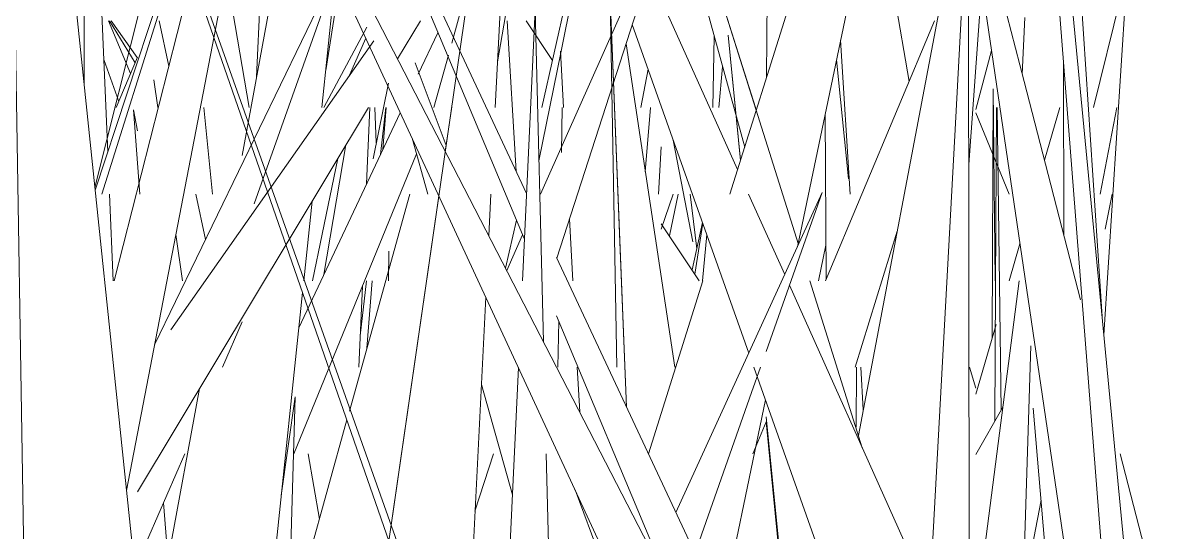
# Model space of a CAD drawing. Header units: millimetres. Extents: x -9575 to 27274, y -4387 to 11354.
# Drawn here: x -5118.96 to -5082.72, y 3072.33 to 3088.56 of the extents above; entities that cross this region are included whole.
import ezdxf

# ---------------------------------------------------------------- set-up
doc = ezdxf.new("R2010")
doc.units = ezdxf.units.MM
doc.layers.add('G-IMPT', color=8, linetype='Continuous', lineweight=9)

# ---------------------------------------------------------------- blocks, each defined once
blk = doc.blocks.new('Grass Array - 25_dwg-V51-North')
at = {"layer": 'G-IMPT'}
for p, q in [((-5116.661, 3083.316), (-5109.221, 3112.965)), ((-5112.979, 3048.02), (-5119.55, 3111.006)), ((-5082.743, 3048), (-5087.644, 3111.062)), ((-5096.429, 3083.1), (-5088.932, 3107.028)), ((-5104.108, 3063.788), (-5118.799, 3105.172)), ((-5095.259, 3086.833), (-5095.123, 3103.386)), ((-5101.062, 3103.185), (-5095.959, 3084.599)), ((-5094.245, 3081.494), (-5101.062, 3103.185)), ((-5112.145, 3101.309), (-5116.66, 3083.309)), ((-5090.835, 3056.033), (-5114.033, 3101.013)), ((-5110.772, 3048.052), (-5103.169, 3100.521)), ((-5103.169, 3100.521), (-5103.905, 3085.859)), ((-5119.373, 3099.735), (-5118.592, 3049.993)), ((-5086.583, 3100.053), (-5081.634, 3048.716)), ((-5084.572, 3079.196), (-5085.815, 3098.215)), ((-5116.443, 3083.1), (-5112.104, 3096.85)), ((-5102.907, 3083.116), (-5109.388, 3096.963)), ((-5105.686, 3088.129), (-5109.388, 3096.963)), ((-5116.044, 3080.341), (-5111.969, 3096.359)), ((-5115.729, 3096.31), (-5103.892, 3062.269)), ((-5091.151, 3096.4), (-5094.278, 3081.424)), ((-5111.454, 3095.449), (-5115.653, 3073.653)), ((-5089.139, 3094.748), (-5084.349, 3062.23)), ((-5089.139, 3094.748), (-5087.057, 3086.684)), ((-5102.649, 3094.136), (-5103.832, 3087.313)), ((-5095.259, 3086.833), (-5095.204, 3093.551)), ((-5095.617, 3085.859), (-5097.94, 3093.25)), ((-5092.334, 3075.412), (-5088.929, 3093.323)), ((-5117.001, 3086.57), (-5117.007, 3093.08)), ((-5111.969, 3084.332), (-5110.364, 3093.095)), ((-5091.832, 3093.138), (-5090.721, 3086.687)), ((-5101.946, 3081.061), (-5098.164, 3092.769)), ((-5101.642, 3084.94), (-5098.164, 3092.769)), ((-5089.256, 3085.159), (-5088.844, 3092.747)), ((-5088.778, 3052.752), (-5088.834, 3092.682)), ((-5084.516, 3078.617), (-5083.641, 3092.211)), ((-5109.596, 3091.44), (-5089.463, 3048)), ((-5102.422, 3085.859), (-5101.178, 3091.377)), ((-5101.81, 3087.653), (-5101.062, 3091.377)), ((-5114.095, 3090.973), (-5116.652, 3083.228)), ((-5116.254, 3084.432), (-5116.503, 3090.403)), ((-5114.758, 3078.3), (-5108.973, 3090.258)), ((-5111.749, 3085.859), (-5112.478, 3090.134)), ((-5111.592, 3082.794), (-5108.953, 3090.22)), ((-5108.971, 3090.254), (-5109.43, 3085.859)), ((-5109.307, 3087.04), (-5108.84, 3090.006)), ((-5105.291, 3087.914), (-5104.676, 3090.125)), ((-5083.768, 3090.235), (-5084.848, 3085.859)), ((-5111.372, 3089.84), (-5111.51, 3086.84)), ((-5088.408, 3089.786), (-5088.822, 3084.039)), ((-5100.247, 3089.399), (-5100.028, 3077.582)), ((-5100.247, 3089.399), (-5099.944, 3081.849)), ((-5099.722, 3076.311), (-5100.247, 3089.399)), ((-5096.184, 3083.881), (-5098.615, 3089.301)), ((-5102.975, 3081.691), (-5102.63, 3088.982)), ((-5102.372, 3078.402), (-5102.63, 3088.982)), ((-5115.528, 3086.938), (-5116.233, 3088.618)), ((-5115.383, 3087.285), (-5116.2, 3088.618)), ((-5115.311, 3087.456), (-5116.142, 3088.618)), ((-5114.305, 3087.178), (-5114.609, 3088.618)), ((-5107.016, 3087.407), (-5106.288, 3088.618)), ((-5103.531, 3088.618), (-5103.237, 3083.819)), ((-5102.084, 3087.358), (-5102.924, 3088.618)), ((-5099.542, 3088.502), (-5095.827, 3078.035)), ((-5093.386, 3080.341), (-5089.91, 3088.618)), ((-5087.029, 3088.728), (-5087.117, 3086.918)), ((-5109.368, 3085.859), (-5108.001, 3088.415)), ((-5105.733, 3088.241), (-5106.357, 3086.918)), ((-5105.686, 3088.129), (-5102.988, 3081.691)), ((-5096.969, 3085.859), (-5096.927, 3088.123)), ((-5096.092, 3084.175), (-5096.483, 3088.16)), ((-5096.088, 3084.187), (-5096.483, 3088.16)), ((-5107.776, 3087.988), (-5114.241, 3078.773)), ((-5108.548, 3086.887), (-5108.033, 3088.068)), ((-5098.189, 3077.582), (-5099.74, 3087.889)), ((-5092.603, 3083.1), (-5092.905, 3088)), ((-5116.377, 3087.388), (-5115.897, 3086.056)), ((-5115.979, 3085.859), (-5115.307, 3087.466)), ((-5105.862, 3085.859), (-5105.398, 3087.528)), ((-5101.81, 3087.653), (-5102.512, 3084.159)), ((-5101.826, 3087.653), (-5101.731, 3085.859)), ((-5088.097, 3087.674), (-5088.598, 3085.795)), ((-5106.452, 3087.281), (-5105.469, 3084.653)), ((-5099.039, 3087.086), (-5099.264, 3085.859)), ((-5096.661, 3087.154), (-5096.783, 3085.859)), ((-5093.034, 3087.38), (-5092.646, 3083.591)), ((-5085.799, 3087.323), (-5085.791, 3081.782)), ((-5114.787, 3086.738), (-5114.661, 3085.859)), ((-5085.26, 3079.727), (-5087.057, 3086.684)), ((-5107.799, 3084.224), (-5107.31, 3086.637)), ((-5088.072, 3078.516), (-5088.042, 3086.458)), ((-5087.974, 3080.341), (-5088.042, 3086.458)), ((-5115.225, 3083.1), (-5115.43, 3085.788)), ((-5115.307, 3085.117), (-5115.43, 3085.788)), ((-5115.307, 3073.617), (-5107.946, 3085.859)), ((-5113.186, 3085.859), (-5112.918, 3083.1)), ((-5106.933, 3085.694), (-5110.165, 3078.838)), ((-5107.901, 3085.859), (-5108.003, 3083.426)), ((-5107.74, 3085.859), (-5107.695, 3084.737)), ((-5107.564, 3084.357), (-5107.397, 3085.859)), ((-5107.485, 3084.523), (-5107.378, 3085.859)), ((-5105.497, 3084.461), (-5105.291, 3085.881)), ((-5101.773, 3085.859), (-5101.796, 3084.422)), ((-5099.126, 3083.808), (-5098.964, 3085.859)), ((-5093.398, 3085.638), (-5093.363, 3080.395)), ((-5087.534, 3083.1), (-5088.598, 3085.693)), ((-5087.966, 3080.165), (-5087.933, 3085.859)), ((-5087.786, 3076.219), (-5087.91, 3085.859)), ((-5086.41, 3084.181), (-5085.918, 3085.859)), ((-5084.635, 3083.1), (-5084.103, 3085.859)), ((-5106.056, 3083.1), (-5106.556, 3084.881)), ((-5101.642, 3084.94), (-5102.459, 3083.1)), ((-5089.256, 3085.159), (-5091.013, 3052.752)), ((-5109.362, 3080.541), (-5108.664, 3084.666)), ((-5098.615, 3084.61), (-5098.704, 3083.1)), ((-5098.237, 3084.824), (-5097.606, 3081.583)), ((-5106.415, 3084.38), (-5110.322, 3074.823)), ((-5109.424, 3081.829), (-5108.925, 3084.232)), ((-5116.084, 3080.341), (-5116.199, 3083.1)), ((-5113.136, 3081.653), (-5113.442, 3083.1)), ((-5108.553, 3076.185), (-5106.63, 3083.1)), ((-5107.233, 3072.481), (-5105.703, 3083.039)), ((-5104.044, 3083.1), (-5104.11, 3081.773)), ((-5098.615, 3081.983), (-5098.239, 3083.1)), ((-5098.357, 3081.768), (-5098.082, 3083.1)), ((-5098.151, 3072.954), (-5093.487, 3083.152)), ((-5097.697, 3083.1), (-5097.487, 3081.361)), ((-5094.684, 3080.535), (-5095.834, 3083.1)), ((-5095.274, 3078.089), (-5093.487, 3083.152)), ((-5084.475, 3081.979), (-5084.248, 3083.1)), ((-5084.474, 3081.981), (-5084.247, 3083.1)), ((-5109.743, 3082.871), (-5110.008, 3080.341)), ((-5103.576, 3080.738), (-5103.231, 3082.271)), ((-5101.542, 3082.31), (-5101.438, 3080.341)), ((-5097.406, 3080.341), (-5098.615, 3082.155)), ((-5097.637, 3080.689), (-5097.302, 3082.191)), ((-5097.543, 3080.547), (-5097.295, 3082.171)), ((-5114.081, 3081.812), (-5113.87, 3080.341)), ((-5109.424, 3081.829), (-5109.733, 3080.341)), ((-5103.035, 3081.804), (-5103.54, 3080.667)), ((-5102.975, 3081.691), (-5103.038, 3080.341)), ((-5099.722, 3076.311), (-5099.944, 3081.849)), ((-5097.167, 3081.81), (-5097.306, 3080.341)), ((-5091.097, 3081.921), (-5092.436, 3077.582)), ((-5107.296, 3081.278), (-5107.312, 3080.341)), ((-5093.37, 3081.472), (-5093.607, 3080.341)), ((-5087.537, 3080.341), (-5087.191, 3081.521)), ((-5091.278, 3058.27), (-5101.953, 3081.077)), ((-5108.139, 3080.165), (-5108.247, 3077.582)), ((-5108.205, 3078.584), (-5108.01, 3080.341)), ((-5107.995, 3078.191), (-5107.822, 3080.341)), ((-5099.022, 3074.823), (-5097.293, 3080.341)), ((-5090.886, 3072.065), (-5094.531, 3080.194)), ((-5092.211, 3075.019), (-5093.883, 3080.341)), ((-5092.211, 3075.019), (-5093.883, 3080.341)), ((-5088.8, 3068.094), (-5087.21, 3080.341)), ((-5087.966, 3080.165), (-5087.991, 3075.861)), ((-5110.047, 3079.969), (-5111.163, 3069.306)), ((-5104.209, 3079.816), (-5104.875, 3066.547)), ((-5101.953, 3079.222), (-5098.615, 3071.257)), ((-5101.884, 3079.057), (-5101.908, 3077.582)), ((-5111.969, 3079.028), (-5112.598, 3077.582)), ((-5088.598, 3076.721), (-5087.946, 3078.947)), ((-5086.839, 3078.267), (-5087.4, 3061.029)), ((-5103.169, 3077.573), (-5104.566, 3048)), ((-5101.291, 3077.582), (-5101.216, 3076.16)), ((-5095.737, 3076.778), (-5095.453, 3077.582)), ((-5095.667, 3077.582), (-5092.729, 3069.306)), ((-5092.411, 3075.67), (-5092.395, 3077.582)), ((-5092.179, 3076.228), (-5092.263, 3077.582)), ((-5088.791, 3077.582), (-5088.598, 3076.921)), ((-5115.026, 3067.645), (-5113.329, 3076.906)), ((-5103.361, 3073.517), (-5104.349, 3077.03)), ((-5110.28, 3076.646), (-5111.119, 3048.831)), ((-5110.28, 3076.646), (-5110.724, 3073.5)), ((-5095.737, 3076.778), (-5097.401, 3072.065)), ((-5095.297, 3076.541), (-5096.695, 3069.844)), ((-5087.733, 3076.31), (-5088.598, 3074.805)), ((-5086.77, 3076.281), (-5085.766, 3064.579)), ((-5110.466, 3069.306), (-5108.631, 3075.905)), ((-5095.703, 3074.823), (-5095.274, 3075.843)), ((-5094.189, 3065.078), (-5095.274, 3075.999)), ((-5095.274, 3075.841), (-5094.214, 3065.034)), ((-5113.799, 3074.823), (-5115.307, 3071.36)), ((-5109.51, 3072.746), (-5109.864, 3074.823)), ((-5104.551, 3072.996), (-5103.961, 3074.823)), ((-5101.842, 3056.746), (-5102.284, 3074.823)), ((-5082.259, 3068.103), (-5083.994, 3074.823)), ((-5101.364, 3073.678), (-5092.936, 3051.144)), ((-5114.476, 3073.268), (-5114.385, 3072.065)), ((-5087.096, 3070.355), (-5086.518, 3073.348))]:
    blk.add_line(p, q, dxfattribs=at)
blk = doc.blocks.new('Grass Array - Grass Array-V52-North')
blk.add_blockref('Grass Array - 25_dwg-V51-North', (0, 0))

msp = doc.modelspace()

# ---------------------------------------------------------------- block references
msp.add_blockref('Grass Array - Grass Array-V52-North', (0, 0))

doc.saveas('drawing.dxf')
